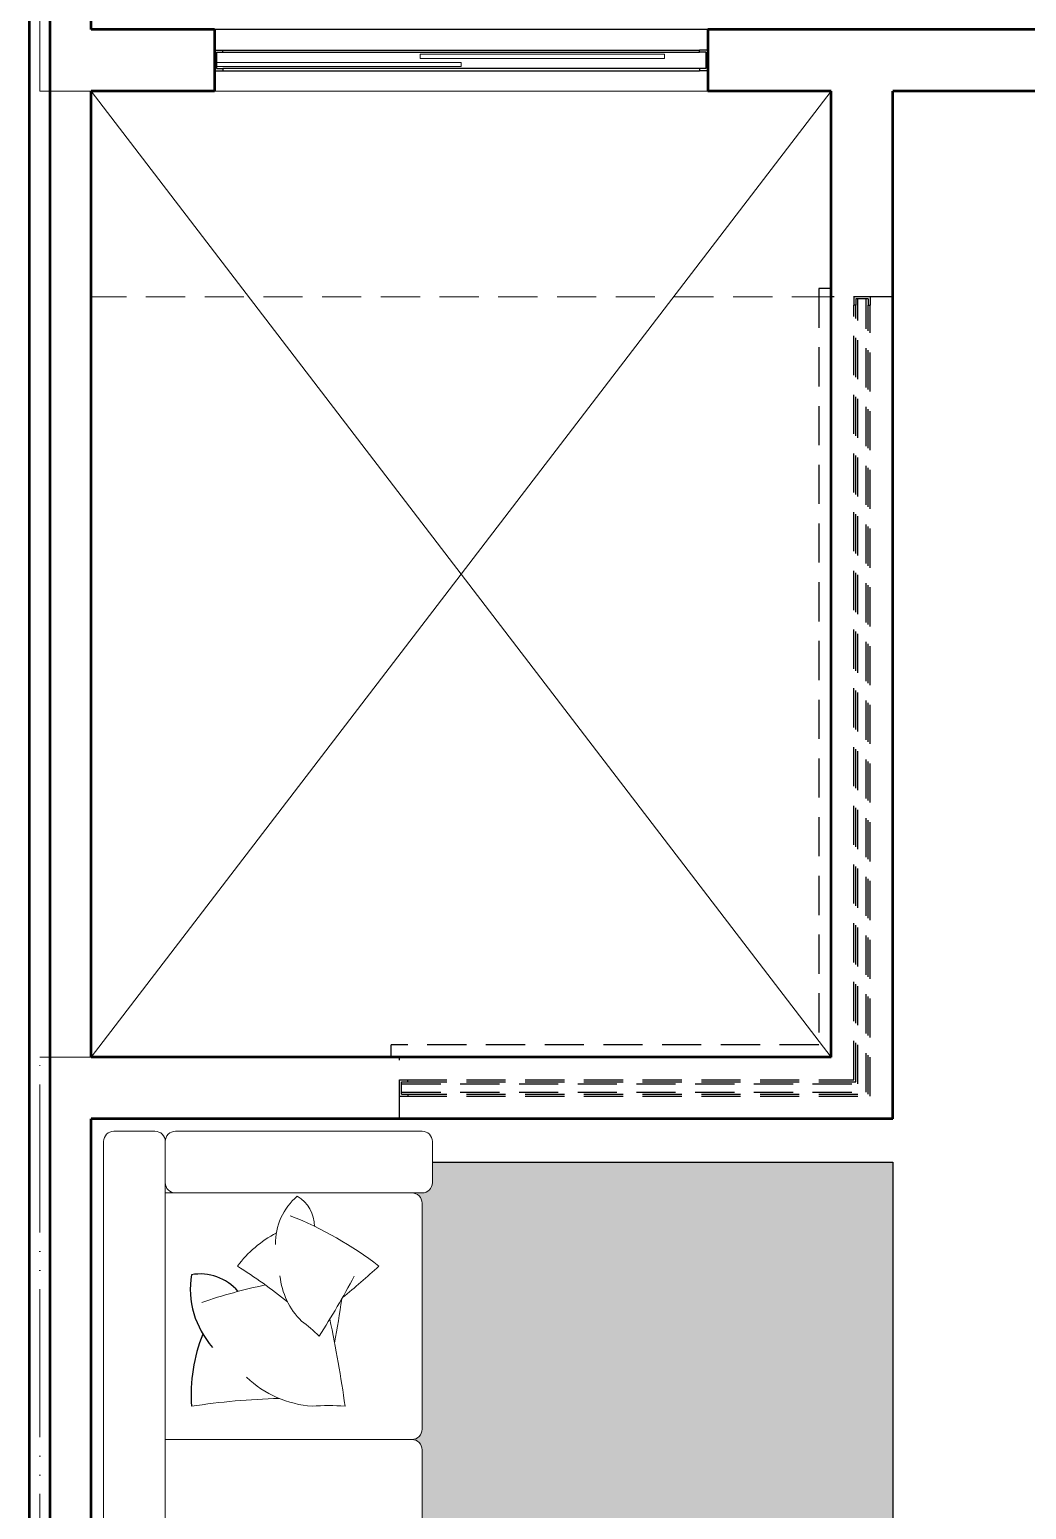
# Model space of a CAD drawing. Header units: millimetres. Extents: x 81693 to 98868, y 6565 to 11437.
# Drawn here: x 94812.7 to 94974.4, y 9988.1 to 10228.1 of the extents above; entities that cross this region are included whole.
import ezdxf

# ---------------------------------------------------------------- set-up
doc = ezdxf.new("R2010")
doc.units = ezdxf.units.MM
doc.linetypes.add('ACAD_ISO05W100', pattern=[33, 24, -3, 0, -3, 0, -3])
doc.linetypes.add('HIDDEN', pattern=[9.524999999999995, 6.349999999999998, -3.174999999999998])
for name, color, linetype in [('01', 1, 'Continuous'), ('Hachuria - Moveis', 1, 'Continuous'), ('Piso', 55, 'Continuous'), ('PN010', 1, 'Continuous'), ('Projeção Janela - Viga', 1, 'HIDDEN')]:
    doc.layers.add(name, color=color, linetype=linetype)
for name, color, linetype, lineweight in [('Hachura', 1, 'Continuous', 9), ('Nível Fachada', 7, 'Continuous', 70), ('Parede Baixa', 5, 'Continuous', 50), ('Pisos', 55, 'Continuous', 5), ('Portas - Janelas', 2, 'Continuous', 20), ('Projeção Balanço', 2, 'ACAD_ISO05W100', 20), ('Projeção Cobertura', 2, 'HIDDEN', 20)]:
    doc.layers.add(name, color=color, linetype=linetype, lineweight=lineweight)

msp = doc.modelspace()

# ---------------------------------------------------------------- hatches: boundary and pattern name
at = {"layer": 'Nível Fachada', "transparency": 33554687}
h = msp.add_hatch(dxfattribs=at)
h.set_pattern_fill('DSTAR', color=55, scale=6.666666666666666, angle=180, pattern_type=2)
h.set_pattern_definition([(180, (111892.4470960653, 7122.712289183233), (-6.666666666666669, -6.666666666666664), [1.266666666666667, -5.4]), (36.25379999999999, (111889.9137627319, 7122.712289183233), (-73.33336573165035, -53.33328578482308), [1.240073333333333, -122.7670933333333]), (251.5650999999999, (111891.9804293986, 7124.178955849893), (6.666656021484724, 13.33333623061974), [1.264913333333331, -19.81693999999996]), (108.4348999999999, (111891.1804293986, 7121.778955849899), (-6.666656021484714, 13.33333623061974), [1.264913333333331, -19.81693999999997]), (325.4915, (111890.3804293986, 7124.178955849893), (-86.66668699459665, 59.99996572609719), [1.294433333333333, -128.14882]), (109.6537999999999, (111890.7137627319, 7123.245622516559), (-26.66663498247827, 73.33334757070816), [0.9910733333333327, -98.11605333333327]), (180, (111890.9137627319, 7122.712289183233), (-6.666666666666669, -6.666666666666664), [1, -5.666666666666666]), (254.0546, (111891.4470960653, 7122.712289183233), (-6.666665928642546, -26.66666751101434), [0.97068, -47.56338666666666]), (33.69009999999997, (111891.1804293986, 7123.645622516568), (-13.33333038514107, -6.666675563381273), [0.9614799999999988, -23.07552666666663]), (326.3098999999999, (111891.6470960653, 7123.245622516559), (13.33333038514106, -6.666675563381284), [0.9614799999999978, -23.0755266666666]), (213.6900999999999, (111887.3804293986, 7119.91228918323), (13.33333038514107, 6.666675563381274), [0.9614799999999999, -23.07552666666666]), (146.3099, (111887.8470960652, 7120.312289183224), (-13.33333038514107, 6.666675563381283), [0.9614799999999996, -23.07552666666666]), (285.9453999999999, (111887.5804293986, 7119.37895584989), (-6.666665928642521, 26.66666751101434), [0.9706799999999998, -47.56338666666664]), (360, (111888.1137627319, 7119.37895584989), (6.66666666666667, 6.666666666666663), [1, -5.666666666666666]), (70.34619999999997, (111888.3137627319, 7119.91228918323), (-26.66663498247828, -73.33334757070816), [0.991073333333333, -98.11605333333331]), (214.5085, (111888.6470960653, 7120.845622516565), (-86.66668699459667, -59.99996572609714), [1.294433333333331, -128.1488199999997]), (71.56509999999993, (111887.8470960652, 7118.445622516556), (-6.666656021484728, -13.33333623061974), [1.264913333333332, -19.81693999999998]), (288.4348999999999, (111887.0470960653, 7120.845622516565), (6.666656021484713, -13.33333623061975), [1.264913333333332, -19.81693999999998]), (143.7461999999999, (111889.1137627319, 7119.37895584989), (-73.3333657316503, 53.33328578482315), [1.240073333333332, -122.7670933333333]), (360, (111886.5804293986, 7119.37895584989), (6.66666666666667, 6.666666666666663), [1.266666666666667, -5.4])])
edge = h.paths.add_edge_path()
edge.add_arc((94874.74580385016, 9961.054248015666), 1.666666666666667, -89.99924286485941, 6.252776074688882e-11, ccw=False)
edge.add_line((94874.74582587434, 9959.38758134914), (94874.74580385018, 9959.387581348983))
edge.add_arc((94874.74580385016, 9957.720914682322), 1.666666666666667, 0, 90, ccw=False)
edge.add_line((94876.41247051685, 9957.720914682322), (94876.41247051685, 9921.054248015835))
edge.add_arc((94874.74580385016, 9921.05424801584), 1.666666666666667, -90, 0, ccw=False)
edge.add_line((94874.74580385016, 9919.387581349169), (94876.41247051688, 9919.387581349129))
edge.add_arc((94876.41247051685, 9917.720914682468), 1.666666666666667, 0, 89.999999998666, ccw=False)
edge.add_line((94878.07913718351, 9917.720914682468), (94878.07913718351, 9914.387581349136))
edge.add_line((94878.07913718351, 9914.387581349125), (94952.74580385018, 9914.387581349121))
edge.add_line((94952.7458038502, 9914.387581349125), (94952.7458038502, 10044.38758134916))
edge.add_line((94952.7458038502, 10044.38758134915), (94878.07913718351, 10044.38758134916))
edge.add_line((94878.07913718351, 10044.38758134917), (94878.07913718351, 10041.05424801584))
edge.add_arc((94876.41247051685, 10041.05424801583), 1.666666666666667, -90, 0, ccw=False)
edge.add_line((94876.41247051685, 10039.38758134917), (94874.74580385018, 10039.38758134917))
edge.add_arc((94874.74580385016, 10037.7209146825), 1.66666666666606, -2.091837814077735e-11, 90, ccw=False)
edge.add_line((94876.41247051685, 10037.7209146825), (94876.41247051685, 10001.05424801575))
edge.add_arc((94874.74580385016, 10001.05424801575), 1.666666666666667, -89.99924286485941, 6.252776074688882e-11, ccw=False)
edge.add_line((94874.74582587434, 9999.387581349227), (94874.74580385018, 9999.38758134907))
edge.add_arc((94874.74580385016, 9997.72091468241), 1.666666666666667, 0, 90, ccw=False)
edge.add_line((94876.41247051685, 9997.72091468241), (94876.41247051685, 9961.054248015666))

# ---------------------------------------------------------------- linework, layer by layer
at = {"layer": '01', "color": 1}
for centre, radius, start, end in [((94853.216196292, 10023.86574404997), 14.40669975249193, 171.031241848477, 221.4131259510342), ((94840.40862341925, 10018.15211151452), 8.085775072621406, 40.55199162643247, 100.1360427178058), ((94865.84147011426, 10006.53715519924), 26.91336058649836, 158.2852585810679, 183.7469732983913)]:
    msp.add_arc(centre, radius, start, end, dxfattribs=at)
at = {"layer": 'Hachura'}
for p, q in [((94826.41247051685, 10049.38758134917), (94833.07913718351, 10049.38758134917)), ((94836.41247051685, 10049.38758134917), (94876.41247051685, 10049.38758134917)), ((94824.7458038502, 9911.054248015796), (94824.74580385016, 10047.7209146825)), ((94834.7458038502, 9911.054248015796), (94834.74580385016, 10047.7209146825)), ((94878.07913718351, 10047.7209146825), (94878.07913718351, 10041.05424801583)), ((94834.74580385016, 10039.38758134914), (94876.41247051685, 10039.38758134914)), ((94876.41247051685, 10001.05424801588), (94876.41247051685, 10037.7209146825)), ((94834.74580385016, 9999.387581349227), (94874.74580385016, 9999.387581349227)), ((94834.74580385016, 9999.38758134911), (94874.74580385016, 9999.38758134911)), ((94834.74580385016, 9999.387581349227), (94874.74580385016, 9999.387581349227)), ((94876.41247051685, 9961.054248015796), (94876.41247051685, 9997.72091468241))]:
    msp.add_line(p, q, dxfattribs=at)
for points in [[(94915.74580385022, 10223.38758135081), (94876.07913718354, 10223.38758135081), (94876.07913718354, 10224.05424801748), (94915.74580385022, 10224.05424801748), (94915.74580385022, 10223.38758135081)], [(94843.07913718354, 10222.72091468414), (94882.7458038502, 10222.72091468414), (94882.7458038502, 10222.05424801748)], [(94882.7458038502, 10222.05424801748), (94843.07913718354, 10222.05424801748)]]:
    msp.add_lwpolyline(points, dxfattribs=at)
for centre, radius, start, end in [((94826.41247051685, 10047.7209146825), 1.666666666666667, 90, 180), ((94833.07913718351, 10047.7209146825), 1.666666666666667, 0, 90), ((94836.41247051685, 10047.7209146825), 1.666666666666704, 90, 180), ((94876.41247051685, 10047.7209146825), 1.666666666666667, 0, 90), ((94836.41247051682, 10041.05424801584), 1.666666666666667, 180, 270), ((94874.74580385016, 10037.7209146825), 1.666666666666667, 0, 90), ((94876.41247051685, 10041.05424801583), 1.666666666666667, 270, 0), ((94862.70567328266, 10031.16997211079), 10.08468982674435, 130.4406460260521, 180.8225301292751), ((94853.29531908261, 10033.96607626724), 5.660042550834982, 359.9613958045758, 59.54544689586679), ((94833.73330835834, 9981.499744358698), 58.21054661480725, 52.20029431920885, 68.5497344361226), ((94861.52443547697, 10016.20846592786), 18.83935241054886, 117.6946627588632, 143.1563774766713), ((94803.18692583959, 9958.094819315818), 81.78812134857466, 51.05171290964211, 58.06627196269374), ((94768.64640198617, 10138.72016762292), 150.0813917106993, 309.1915897120123, 312.1750439322082), ((94865.52239332061, 10027.23722312001), 12.24422096182498, 186.1611865339471, 224.9664138760776), ((94751.84506139679, 10085.88155823581), 128.4259750816927, 327.1166758851332, 332.135837189187), ((94867.95467256127, 9943.052399782719), 83.15792373543894, 101.7734126561826, 109.140330258885), ((94651.21042200485, 10053.11094171248), 214.4019881581418, 349.7821855353304, 351.7119503470965), ((94844.69788070298, 10001.52165890083), 20.95318512002973, 44.29829094292869, 54.5205174126178), ((94682.09734923275, 9980.173414999), 183.4656786881325, 7.707271707575003, 12.18934391046664), ((94859.92733492963, 10022.21753580306), 17.49174423117854, 226.7517823557709, 265.5570096991568), ((94856.57203047148, 9889.269287036273), 116.8401733551066, 91.64230873175961, 98.65686778529577), ((94861.2389665928, 9974.964254223036), 29.93312160004247, 84.88888676516919, 95.1111132348308), ((94874.74580385016, 10001.05424801588), 1.666666666666667, 270, 0), ((94874.74580385016, 10001.05424801575), 1.666666666666667, 270, 0), ((94874.74580385016, 9997.72091468254), 1.666666666666667, 0, 90), ((94874.74580385016, 9997.72091468241), 1.666666666666667, 0, 90), ((94874.74580385016, 9997.72091468254), 1.666666666666667, 0, 90), ((94874.74580385016, 9997.72091468241), 1.666666666666667, 0, 90)]:
    msp.add_arc(centre, radius, start, end, dxfattribs=at)
at = {"layer": 'Hachuria - Moveis'}
for p, q in [((94842.7458038502, 10224.72091468413), (94844.07913718354, 10224.72091468413)), ((94843.07913718354, 10224.3875813508), (94843.07913718354, 10221.72091468413)), ((94843.07913718354, 10224.3875813508), (94844.07913718354, 10224.3875813508)), ((94844.07913718354, 10224.3875813508), (94844.07913718354, 10224.72091468413)), ((94921.41247051688, 10224.3875813508), (94921.41247051688, 10224.72091468413)), ((94922.74580385022, 10224.72091468413), (94921.41247051688, 10224.72091468413)), ((94922.41247051688, 10224.3875813508), (94921.41247051688, 10224.3875813508)), ((94922.41247051688, 10224.3875813508), (94922.41247051688, 10221.72091468413)), ((94843.07913718354, 10221.72091468413), (94844.07913718354, 10221.72091468413)), ((94844.07913718354, 10221.72091468413), (94844.07913718354, 10221.3875813508)), ((94922.41247051688, 10221.72091468413), (94921.41247051688, 10221.72091468413)), ((94921.41247051688, 10221.72091468413), (94921.41247051688, 10221.3875813508)), ((94842.7458038502, 10221.3875813508), (94844.07913718354, 10221.3875813508)), ((94922.74580385022, 10221.3875813508), (94921.41247051688, 10221.3875813508))]:
    msp.add_line(p, q, dxfattribs=at)
at = {"layer": 'Parede Baixa'}
for p, q in [((94812.7458038502, 9141.387581350798), (94812.7458038502, 10648.05424801746)), ((94816.07913718354, 9141.387581350798), (94816.07913718354, 10648.05424801746)), ((94822.7458038502, 10228.05424801746), (94822.7458038502, 10411.3875813508)), ((94842.7458038502, 10228.05424801746), (94822.7458038502, 10228.05424801746)), ((94842.7458038502, 10228.05424801746), (94842.7458038502, 10218.05424801746)), ((95059.41247051685, 10228.05424801746), (94922.7458038502, 10228.05424801746)), ((94922.7458038502, 10228.05424801746), (94922.7458038502, 10218.05424801746)), ((94822.7458038502, 10061.3875813508), (94822.7458038502, 10218.05424801746)), ((94842.7458038502, 10218.05424801746), (94822.7458038502, 10218.05424801746)), ((94942.74580385016, 10218.05424801746), (94922.7458038502, 10218.05424801746)), ((94942.7458038502, 10061.3875813508), (94942.7458038502, 10218.05424801746)), ((95066.07913718354, 10218.05424801746), (94952.7458038502, 10218.05424801746)), ((94952.7458038502, 10051.3875813508), (94952.7458038502, 10218.05424801746)), ((94942.7458038502, 10061.3875813508), (94822.7458038502, 10061.3875813508)), ((94822.7458038502, 9621.387581350798), (94822.7458038502, 10051.3875813508)), ((94952.7458038502, 10051.3875813508), (94822.7458038502, 10051.3875813508))]:
    msp.add_line(p, q, dxfattribs=at)
at = {"layer": 'Piso'}
for p, q in [((94844.07913718354, 10224.72091468413), (94921.41247051688, 10224.72091468413)), ((94844.07913718354, 10224.3875813508), (94921.41247051688, 10224.3875813508)), ((94921.41247051688, 10221.72091468413), (94844.07913718354, 10221.72091468413)), ((94844.07913718354, 10221.3875813508), (94921.41247051688, 10221.3875813508))]:
    msp.add_line(p, q, dxfattribs=at)
msp.add_lwpolyline([(94878.07913718351, 10044.38758134917), (94952.7458038502, 10044.38758134915), (94952.7458038502, 9914.387581349125), (94878.07913718351, 9914.387581349125)], dxfattribs=at)
at = {"layer": 'Pisos'}
for p, q in [((94822.7458038502, 10218.05424801746), (94942.7458038502, 10061.3875813508)), ((94822.7458038502, 10061.3875813508), (94942.7458038502, 10218.05424801746))]:
    msp.add_line(p, q, dxfattribs=at)
at = {"layer": 'PN010'}
msp.add_line((94922.7458038502, 10228.05424801746), (94842.7458038502, 10228.05424801746), dxfattribs=at)
at = {"layer": 'Portas - Janelas'}
msp.add_line((94922.7458038502, 10218.05424801746), (94842.7458038502, 10218.05424801746), dxfattribs=at)
at = {"layer": 'Projeção Balanço', "color": 1}
for p, q in [((94814.41247051685, 10218.05424801746), (94814.41247051685, 10418.05424801746)), ((94822.7458038502, 10218.05424801746), (94814.41247051685, 10218.05424801746)), ((94814.41247051685, 9601.387581350798), (94814.41247051685, 10061.3875813508)), ((94822.7458038502, 10061.3875813508), (94814.41247051685, 10061.3875813508))]:
    msp.add_line(p, q, dxfattribs=at)
at = {"layer": 'Projeção Cobertura'}
msp.add_line((94942.74580385016, 10184.72091468413), (94822.7458038502, 10184.72091468413), dxfattribs=at)
at = {"layer": 'Projeção Janela - Viga'}
for p, q in [((94942.7458038502, 10186.05424801746), (94940.74580385016, 10186.05424801746)), ((94940.74580385016, 10186.05424801746), (94940.74580385016, 10063.38758135081)), ((94952.7458038502, 10184.72091468413), (94942.7458038502, 10184.72091468413)), ((94946.41247051685, 10184.72091468413), (94946.41247051685, 10183.3875813508)), ((94946.7458038502, 10183.3875813508), (94946.41247051685, 10183.3875813508)), ((94946.41247051685, 10057.72091468414), (94946.41247051685, 10183.3875813508)), ((94948.7458038502, 10184.3875813508), (94946.7458038502, 10184.3875813508)), ((94946.7458038502, 10184.3875813508), (94946.7458038502, 10183.3875813508)), ((94946.74580385016, 10057.38758135081), (94946.7458038502, 10183.3875813508)), ((94947.07913718351, 10057.05424801747), (94947.07913718354, 10184.3875813508)), ((94948.41247051685, 10055.72091468414), (94948.41247051685, 10184.3875813508)), ((94948.7458038502, 10184.3875813508), (94948.7458038502, 10183.3875813508)), ((94948.7458038502, 10183.3875813508), (94949.07913718354, 10183.3875813508)), ((94948.74580385016, 10055.38758135081), (94948.7458038502, 10183.3875813508)), ((94949.07913718354, 10184.72091468413), (94949.07913718354, 10183.3875813508)), ((94949.07913718351, 10055.05424801747), (94949.07913718354, 10183.3875813508)), ((94940.74580385016, 10063.38758135081), (94871.41247051685, 10063.3875813508)), ((94871.41247051685, 10061.3875813508), (94871.41247051685, 10063.3875813508)), ((94872.7458038502, 10051.3875813508), (94872.7458038502, 10061.3875813508)), ((94872.7458038502, 10057.72091468413), (94874.07913718354, 10057.72091468413)), ((94873.07913718354, 10055.3875813508), (94873.07913718354, 10057.3875813508)), ((94873.07913718354, 10057.3875813508), (94874.07913718354, 10057.3875813508)), ((94873.07913718354, 10057.05424801746), (94947.07913718351, 10057.05424801747)), ((94874.07913718354, 10057.3875813508), (94874.07913718354, 10057.72091468413)), ((94874.07913718354, 10057.72091468413), (94946.41247051685, 10057.72091468414)), ((94874.07913718354, 10057.3875813508), (94946.74580385016, 10057.38758135081)), ((94872.7458038502, 10055.05424801746), (94874.07913718354, 10055.05424801746)), ((94873.07913718354, 10055.72091468413), (94948.41247051685, 10055.72091468414)), ((94873.07913718354, 10055.3875813508), (94874.07913718354, 10055.3875813508)), ((94874.07913718354, 10055.3875813508), (94874.07913718354, 10055.05424801746)), ((94874.07913718354, 10055.3875813508), (94948.74580385016, 10055.38758135081)), ((94874.07913718354, 10055.05424801746), (94949.07913718351, 10055.05424801747))]:
    msp.add_line(p, q, dxfattribs=at)

doc.saveas('drawing.dxf')
